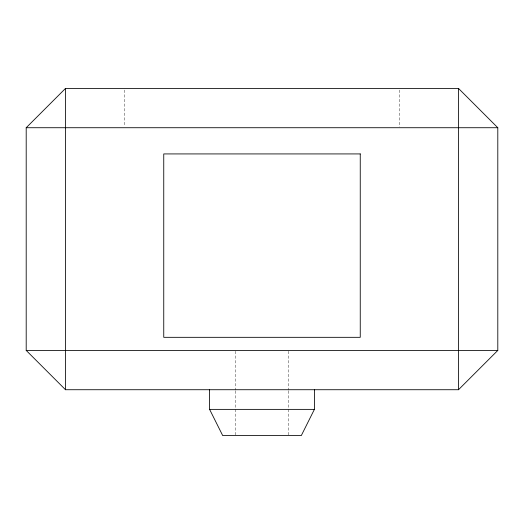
<?xml version="1.0" encoding="UTF-8"?>
<svg xmlns="http://www.w3.org/2000/svg" width="524" height="524" viewBox="0 0 524 524"><rect width="100%" height="100%" fill="white"/><g stroke="black" fill="none" stroke-linecap="round" stroke-linejoin="round"><path stroke-width="0.39" stroke-dasharray="2.62 1.97" d="M399.55 90.062L399.55 126.906M288.2 351.237L288.2 390.164M288.2 390.969L288.2 435.575M235.8 351.237L235.8 390.164M235.8 390.969L235.8 435.575M124.45 90.062L124.45 126.088"/><path stroke-width="0.79" d="M314.4 389.725L314.4 409.375L301.3 435.575L222.7 435.575L209.6 409.375L209.6 389.725M26.2 127.725L65.5 88.425L458.5 88.425L497.8 127.725L497.8 350.425L458.5 389.725L65.5 389.725L26.2 350.425L26.2 127.725L497.8 127.725M26.2 350.425L497.8 350.425M209.6 409.375L314.4 409.375M458.5 88.425L458.5 389.725M65.5 88.425L65.5 389.725M360.25 153.925L163.75 153.925L163.75 337.325L360.25 337.325L360.25 153.925"/></g></svg>
